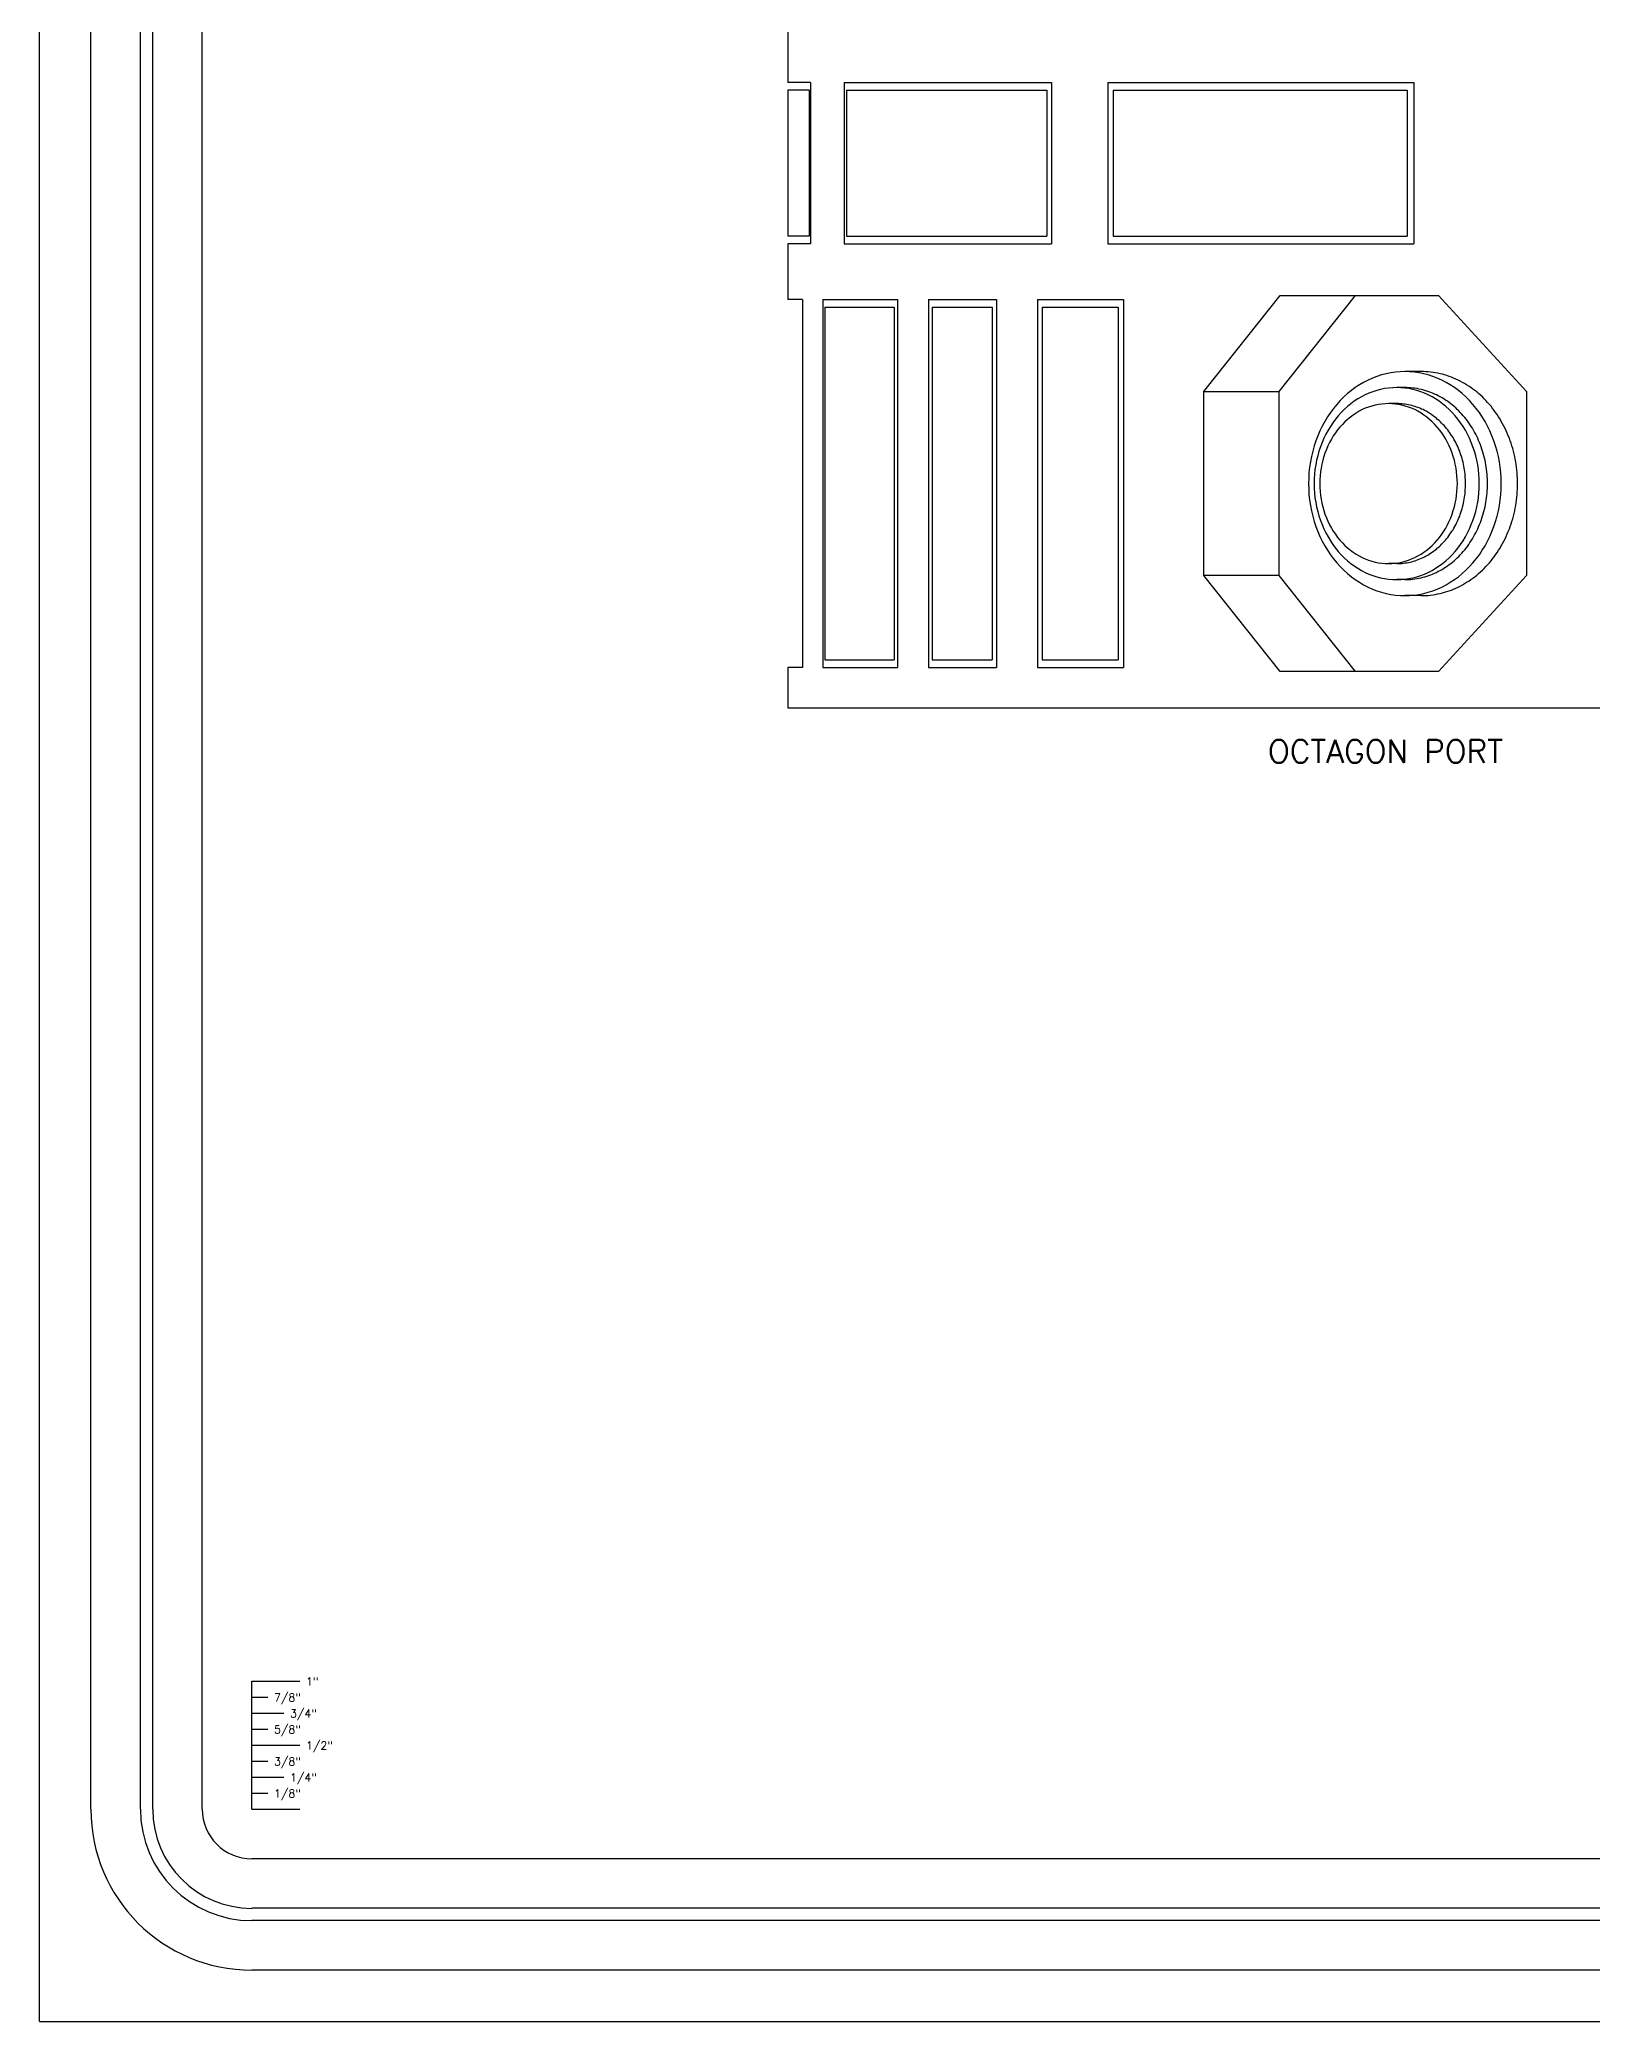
# Model space of a CAD drawing. Extents: x 0 to 54.4, y 0 to 35.2.
# Drawn here: x 0 to 12.13, y 0 to 15.48 of the extents above; entities that cross this region are included whole.
import ezdxf
from ezdxf.enums import TextEntityAlignment as Align

# ---------------------------------------------------------------- set-up
doc = ezdxf.new("R2010")
doc.units = 0
doc.layers.get('0').update_dxf_attribs({"linetype": 'CONTINUOUS'})
for name, color, linetype in [('BODY', 7, 'CONTINUOUS'), ('BODY_PANELS', 2, 'CONTINUOUS'), ('FORM', 5, 'CONTINUOUS')]:
    doc.layers.add(name, color=color, linetype=linetype)
doc.styles.get("Standard").update_dxf_attribs({"font": 'simplex.shx'})

msp = doc.modelspace()

# ---------------------------------------------------------------- linework, layer by layer
for p, q in [((0, 0), (0, 35.2)), ((1.657, 1.657), (1.657, 2.657)), ((1.657, 2.657), (2.032, 2.657)), ((1.657, 2.532), (1.782, 2.532)), ((1.657, 2.407), (1.907, 2.407)), ((1.657, 2.282), (1.782, 2.282)), ((1.657, 2.157), (2.032, 2.157)), ((1.657, 2.032), (1.782, 2.032)), ((1.657, 1.907), (1.907, 1.907)), ((1.657, 1.782), (1.782, 1.782)), ((1.657, 1.657), (2.032, 1.657)), ((0, 0), (54.4, 0))]:
    msp.add_line(p, q)
at = {"layer": 'BODY'}
for p, q in [((5.843, 15.653), (5.843, 15.147)), ((6.021, 15.147), (5.843, 15.147)), ((6.021, 15.147), (6.021, 13.887)), ((6.283, 15.147), (6.283, 13.887)), ((6.283, 15.147), (7.904, 15.147)), ((7.904, 15.147), (7.904, 13.887)), ((8.342, 15.147), (10.733, 15.147)), ((8.342, 15.147), (8.342, 13.887)), ((10.733, 15.147), (10.733, 13.887)), ((5.843, 13.887), (5.843, 13.451)), ((6.021, 13.887), (5.843, 13.887)), ((6.283, 13.887), (7.904, 13.887)), ((8.342, 13.887), (10.733, 13.887)), ((9.092, 12.732), (9.688, 13.482)), ((9.688, 13.482), (10.925, 13.482)), ((10.925, 13.482), (11.612, 12.732)), ((5.957, 13.451), (5.843, 13.451)), ((5.957, 13.451), (5.957, 10.576)), ((6.118, 13.451), (6.118, 10.576)), ((6.118, 13.451), (6.701, 13.451)), ((6.701, 13.451), (6.701, 10.576)), ((6.942, 13.451), (6.942, 10.576)), ((6.942, 13.451), (7.474, 13.451)), ((7.474, 13.451), (7.474, 10.576)), ((7.793, 13.451), (7.793, 10.576)), ((7.793, 13.451), (8.465, 13.451)), ((8.465, 13.451), (8.465, 10.576)), ((9.092, 11.295), (9.092, 12.732)), ((11.612, 12.732), (11.612, 11.295)), ((9.688, 10.545), (9.092, 11.295)), ((11.612, 11.295), (10.925, 10.545)), ((5.957, 10.576), (5.843, 10.576)), ((5.843, 10.576), (5.843, 10.262)), ((6.118, 10.576), (6.701, 10.576)), ((6.942, 10.576), (7.474, 10.576)), ((7.793, 10.576), (8.465, 10.576)), ((10.925, 10.545), (9.688, 10.545)), ((5.843, 10.262), (12.533, 10.262))]:
    msp.add_line(p, q, dxfattribs=at)
at = {"layer": 'BODY_PANELS'}
for p, q in [((6.009, 15.087), (5.843, 15.087)), ((5.843, 15.087), (5.843, 13.947)), ((6.009, 15.087), (6.009, 13.947)), ((6.302, 15.087), (7.866, 15.087)), ((6.302, 15.087), (6.302, 13.947)), ((7.866, 15.087), (7.866, 13.947)), ((8.384, 15.087), (10.68, 15.087)), ((8.384, 15.087), (8.384, 13.947)), ((10.68, 15.087), (10.68, 13.947)), ((6.009, 13.947), (5.843, 13.947)), ((6.302, 13.947), (7.866, 13.947)), ((8.384, 13.947), (10.68, 13.947)), ((9.681, 12.732), (10.277, 13.482)), ((6.133, 13.391), (6.133, 10.636)), ((6.133, 13.391), (6.675, 13.391)), ((6.675, 13.391), (6.675, 10.636)), ((6.971, 13.391), (6.971, 10.636)), ((6.971, 13.391), (7.44, 13.391)), ((7.44, 13.391), (7.44, 10.636)), ((7.83, 13.391), (7.83, 10.636)), ((7.83, 13.391), (8.423, 13.391)), ((8.423, 13.391), (8.423, 10.636)), ((10.791, 12.888), (10.663, 12.888)), ((9.092, 12.732), (9.681, 12.732)), ((9.681, 11.295), (9.681, 12.732)), ((10.663, 12.763), (10.599, 12.763)), ((10.599, 12.638), (10.535, 12.638)), ((10.599, 11.388), (10.535, 11.388)), ((9.681, 11.295), (9.092, 11.295)), ((10.277, 10.545), (9.681, 11.295)), ((10.663, 11.263), (10.599, 11.263)), ((10.791, 11.138), (10.663, 11.138)), ((6.133, 10.636), (6.675, 10.636)), ((6.971, 10.636), (7.44, 10.636)), ((7.83, 10.636), (8.423, 10.636))]:
    msp.add_line(p, q, dxfattribs=at)
for points in [[(10.663, 12.888, 0), (10.626, 12.887, 0), (10.589, 12.884, 0), (10.553, 12.879, 0), (10.516, 12.871, 0), (10.48, 12.862, 0), (10.445, 12.851, 0), (10.41, 12.837, 0), (10.375, 12.822, 0), (10.341, 12.804, 0), (10.308, 12.785, 0), (10.276, 12.764, 0), (10.245, 12.741, 0), (10.215, 12.716, 0), (10.186, 12.69, 0), (10.158, 12.662, 0), (10.131, 12.632, 0), (10.106, 12.601, 0), (10.081, 12.568, 0), (10.059, 12.534, 0), (10.037, 12.499, 0), (10.018, 12.463, 0), (9.999, 12.426, 0), (9.983, 12.387, 0), (9.968, 12.348, 0), (9.955, 12.308, 0), (9.943, 12.267, 0), (9.933, 12.226, 0), (9.925, 12.184, 0), (9.919, 12.142, 0), (9.914, 12.099, 0), (9.912, 12.056, 0), (9.911, 12.013, 0), (9.912, 11.97, 0), (9.914, 11.927, 0), (9.919, 11.885, 0), (9.925, 11.842, 0), (9.933, 11.8, 0), (9.943, 11.759, 0), (9.955, 11.718, 0), (9.968, 11.678, 0), (9.983, 11.639, 0), (9.999, 11.601, 0), (10.018, 11.563, 0), (10.037, 11.527, 0), (10.059, 11.492, 0), (10.081, 11.458, 0), (10.106, 11.425, 0), (10.131, 11.394, 0), (10.158, 11.365, 0), (10.186, 11.337, 0), (10.215, 11.31, 0), (10.245, 11.286, 0), (10.276, 11.263, 0), (10.308, 11.242, 0), (10.341, 11.222, 0), (10.375, 11.205, 0), (10.41, 11.189, 0), (10.445, 11.176, 0), (10.48, 11.164, 0), (10.516, 11.155, 0), (10.553, 11.148, 0), (10.589, 11.142, 0), (10.626, 11.139, 0), (10.663, 11.138, 0), (10.7, 11.139, 0), (10.737, 11.142, 0), (10.774, 11.148, 0), (10.81, 11.155, 0), (10.846, 11.164, 0), (10.882, 11.176, 0), (10.916, 11.189, 0), (10.951, 11.205, 0), (10.985, 11.222, 0), (11.018, 11.242, 0), (11.05, 11.263, 0), (11.081, 11.286, 0), (11.111, 11.31, 0), (11.14, 11.337, 0), (11.168, 11.365, 0), (11.195, 11.394, 0), (11.221, 11.425, 0), (11.245, 11.458, 0), (11.267, 11.492, 0), (11.289, 11.527, 0), (11.308, 11.563, 0), (11.327, 11.601, 0), (11.343, 11.639, 0), (11.358, 11.678, 0), (11.371, 11.718, 0), (11.383, 11.759, 0), (11.393, 11.8, 0), (11.401, 11.842, 0), (11.407, 11.885, 0), (11.412, 11.927, 0), (11.415, 11.97, 0), (11.415, 12.013, 0), (11.415, 12.056, 0), (11.412, 12.099, 0), (11.407, 12.142, 0), (11.401, 12.184, 0), (11.393, 12.226, 0), (11.383, 12.267, 0), (11.371, 12.308, 0), (11.358, 12.348, 0), (11.343, 12.387, 0), (11.327, 12.426, 0), (11.308, 12.463, 0), (11.289, 12.499, 0), (11.267, 12.534, 0), (11.245, 12.568, 0), (11.221, 12.601, 0), (11.195, 12.632, 0), (11.168, 12.662, 0), (11.14, 12.69, 0), (11.111, 12.716, 0), (11.081, 12.741, 0), (11.05, 12.764, 0), (11.018, 12.785, 0), (10.985, 12.804, 0), (10.951, 12.822, 0), (10.916, 12.837, 0), (10.882, 12.851, 0), (10.846, 12.862, 0), (10.81, 12.871, 0), (10.774, 12.879, 0), (10.737, 12.884, 0), (10.7, 12.887, 0), (10.663, 12.888, 0)], [(10.791, 11.138, 0), (10.809, 11.138, 0), (10.828, 11.139, 0), (10.846, 11.14, 0), (10.864, 11.142, 0), (10.883, 11.145, 0), (10.901, 11.148, 0), (10.919, 11.151, 0), (10.938, 11.155, 0), (10.956, 11.159, 0), (10.973, 11.164, 0), (10.991, 11.17, 0), (11.009, 11.176, 0), (11.027, 11.182, 0), (11.044, 11.189, 0), (11.062, 11.197, 0), (11.079, 11.205, 0), (11.096, 11.213, 0), (11.112, 11.222, 0), (11.129, 11.232, 0), (11.145, 11.242, 0), (11.162, 11.252, 0), (11.178, 11.263, 0), (11.193, 11.274, 0), (11.209, 11.286, 0), (11.224, 11.298, 0), (11.239, 11.31, 0), (11.254, 11.323, 0), (11.268, 11.337, 0), (11.282, 11.351, 0), (11.296, 11.365, 0), (11.309, 11.379, 0), (11.323, 11.394, 0), (11.336, 11.41, 0), (11.348, 11.425, 0), (11.36, 11.442, 0), (11.372, 11.458, 0), (11.384, 11.475, 0), (11.395, 11.492, 0), (11.406, 11.509, 0), (11.416, 11.527, 0), (11.426, 11.545, 0), (11.436, 11.563, 0), (11.445, 11.582, 0), (11.454, 11.601, 0), (11.463, 11.62, 0), (11.471, 11.639, 0), (11.479, 11.659, 0), (11.486, 11.678, 0), (11.493, 11.698, 0), (11.499, 11.718, 0), (11.505, 11.739, 0), (11.511, 11.759, 0), (11.516, 11.78, 0), (11.521, 11.8, 0), (11.525, 11.821, 0), (11.529, 11.842, 0), (11.532, 11.864, 0), (11.535, 11.885, 0), (11.537, 11.906, 0), (11.54, 11.927, 0), (11.541, 11.949, 0), (11.542, 11.97, 0), (11.543, 11.992, 0), (11.543, 12.013, 0), (11.543, 12.035, 0), (11.542, 12.056, 0), (11.541, 12.078, 0), (11.54, 12.099, 0), (11.537, 12.12, 0), (11.535, 12.142, 0), (11.532, 12.163, 0), (11.529, 12.184, 0), (11.525, 12.205, 0), (11.521, 12.226, 0), (11.516, 12.246, 0), (11.511, 12.267, 0), (11.505, 12.288, 0), (11.499, 12.308, 0), (11.493, 12.328, 0), (11.486, 12.348, 0), (11.479, 12.368, 0), (11.471, 12.387, 0), (11.463, 12.407, 0), (11.454, 12.426, 0), (11.445, 12.444, 0), (11.436, 12.463, 0), (11.426, 12.481, 0), (11.416, 12.499, 0), (11.406, 12.517, 0), (11.395, 12.534, 0), (11.384, 12.552, 0), (11.372, 12.568, 0), (11.36, 12.585, 0), (11.348, 12.601, 0), (11.336, 12.617, 0), (11.323, 12.632, 0), (11.309, 12.647, 0), (11.296, 12.662, 0), (11.282, 12.676, 0), (11.268, 12.69, 0), (11.254, 12.703, 0), (11.239, 12.716, 0), (11.224, 12.729, 0), (11.209, 12.741, 0), (11.193, 12.752, 0), (11.178, 12.764, 0), (11.162, 12.774, 0), (11.145, 12.785, 0), (11.129, 12.795, 0), (11.112, 12.804, 0), (11.096, 12.813, 0), (11.079, 12.822, 0), (11.062, 12.829, 0), (11.044, 12.837, 0), (11.027, 12.844, 0), (11.009, 12.851, 0), (10.991, 12.857, 0), (10.973, 12.862, 0), (10.956, 12.867, 0), (10.938, 12.871, 0), (10.919, 12.875, 0), (10.901, 12.879, 0), (10.883, 12.882, 0), (10.864, 12.884, 0), (10.846, 12.886, 0), (10.828, 12.887, 0), (10.809, 12.888, 0), (10.791, 12.888, 0)], [(10.599, 11.263, 0), (10.631, 11.264, 0), (10.662, 11.267, 0), (10.694, 11.271, 0), (10.725, 11.278, 0), (10.756, 11.286, 0), (10.787, 11.296, 0), (10.816, 11.307, 0), (10.846, 11.32, 0), (10.875, 11.335, 0), (10.903, 11.352, 0), (10.931, 11.37, 0), (10.958, 11.39, 0), (10.983, 11.411, 0), (11.008, 11.433, 0), (11.032, 11.457, 0), (11.055, 11.483, 0), (11.077, 11.509, 0), (11.098, 11.537, 0), (11.117, 11.566, 0), (11.136, 11.597, 0), (11.152, 11.628, 0), (11.168, 11.66, 0), (11.182, 11.693, 0), (11.195, 11.726, 0), (11.207, 11.761, 0), (11.216, 11.795, 0), (11.225, 11.831, 0), (11.232, 11.867, 0), (11.237, 11.903, 0), (11.241, 11.94, 0), (11.243, 11.976, 0), (11.244, 12.013, 0), (11.243, 12.05, 0), (11.241, 12.087, 0), (11.237, 12.123, 0), (11.232, 12.159, 0), (11.225, 12.195, 0), (11.216, 12.231, 0), (11.207, 12.266, 0), (11.195, 12.3, 0), (11.182, 12.334, 0), (11.168, 12.367, 0), (11.152, 12.399, 0), (11.136, 12.43, 0), (11.117, 12.46, 0), (11.098, 12.489, 0), (11.077, 12.517, 0), (11.055, 12.543, 0), (11.032, 12.569, 0), (11.008, 12.593, 0), (10.983, 12.616, 0), (10.958, 12.637, 0), (10.931, 12.656, 0), (10.903, 12.675, 0), (10.875, 12.691, 0), (10.846, 12.706, 0), (10.816, 12.719, 0), (10.787, 12.731, 0), (10.756, 12.741, 0), (10.725, 12.749, 0), (10.694, 12.755, 0), (10.662, 12.759, 0), (10.631, 12.762, 0), (10.599, 12.763, 0), (10.568, 12.762, 0), (10.536, 12.759, 0), (10.505, 12.755, 0), (10.473, 12.749, 0), (10.443, 12.741, 0), (10.412, 12.731, 0), (10.382, 12.719, 0), (10.352, 12.706, 0), (10.323, 12.691, 0), (10.295, 12.675, 0), (10.268, 12.656, 0), (10.241, 12.637, 0), (10.215, 12.616, 0), (10.19, 12.593, 0), (10.166, 12.569, 0), (10.143, 12.543, 0), (10.121, 12.517, 0), (10.101, 12.489, 0), (10.081, 12.46, 0), (10.063, 12.43, 0), (10.046, 12.399, 0), (10.03, 12.367, 0), (10.016, 12.334, 0), (10.003, 12.3, 0), (9.992, 12.266, 0), (9.982, 12.231, 0), (9.974, 12.195, 0), (9.967, 12.159, 0), (9.961, 12.123, 0), (9.957, 12.087, 0), (9.955, 12.05, 0), (9.954, 12.013, 0), (9.955, 11.976, 0), (9.957, 11.94, 0), (9.961, 11.903, 0), (9.967, 11.867, 0), (9.974, 11.831, 0), (9.982, 11.795, 0), (9.992, 11.761, 0), (10.003, 11.726, 0), (10.016, 11.693, 0), (10.03, 11.66, 0), (10.046, 11.628, 0), (10.063, 11.597, 0), (10.081, 11.566, 0), (10.101, 11.537, 0), (10.121, 11.509, 0), (10.143, 11.483, 0), (10.166, 11.457, 0), (10.19, 11.433, 0), (10.215, 11.411, 0), (10.241, 11.39, 0), (10.268, 11.37, 0), (10.295, 11.352, 0), (10.323, 11.335, 0), (10.352, 11.32, 0), (10.382, 11.307, 0), (10.412, 11.296, 0), (10.443, 11.286, 0), (10.473, 11.278, 0), (10.505, 11.271, 0), (10.536, 11.267, 0), (10.568, 11.264, 0), (10.599, 11.263, 0)], [(10.663, 11.263, 0), (10.679, 11.263, 0), (10.695, 11.264, 0), (10.71, 11.265, 0), (10.726, 11.267, 0), (10.742, 11.269, 0), (10.758, 11.271, 0), (10.773, 11.274, 0), (10.789, 11.278, 0), (10.804, 11.281, 0), (10.82, 11.286, 0), (10.835, 11.29, 0), (10.85, 11.296, 0), (10.865, 11.301, 0), (10.88, 11.307, 0), (10.895, 11.313, 0), (10.91, 11.32, 0), (10.924, 11.328, 0), (10.939, 11.335, 0), (10.953, 11.343, 0), (10.967, 11.352, 0), (10.981, 11.361, 0), (10.995, 11.37, 0), (11.008, 11.38, 0), (11.021, 11.39, 0), (11.034, 11.4, 0), (11.047, 11.411, 0), (11.06, 11.422, 0), (11.072, 11.433, 0), (11.084, 11.445, 0), (11.096, 11.457, 0), (11.108, 11.47, 0), (11.119, 11.483, 0), (11.13, 11.496, 0), (11.141, 11.509, 0), (11.151, 11.523, 0), (11.162, 11.537, 0), (11.171, 11.552, 0), (11.181, 11.566, 0), (11.19, 11.581, 0), (11.199, 11.597, 0), (11.208, 11.612, 0), (11.216, 11.628, 0), (11.224, 11.643, 0), (11.232, 11.66, 0), (11.239, 11.676, 0), (11.246, 11.693, 0), (11.253, 11.709, 0), (11.259, 11.726, 0), (11.265, 11.743, 0), (11.27, 11.761, 0), (11.275, 11.778, 0), (11.28, 11.795, 0), (11.285, 11.813, 0), (11.289, 11.831, 0), (11.292, 11.849, 0), (11.296, 11.867, 0), (11.299, 11.885, 0), (11.301, 11.903, 0), (11.303, 11.921, 0), (11.305, 11.94, 0), (11.306, 11.958, 0), (11.307, 11.976, 0), (11.308, 11.995, 0), (11.308, 12.013, 0), (11.308, 12.032, 0), (11.307, 12.05, 0), (11.306, 12.068, 0), (11.305, 12.087, 0), (11.303, 12.105, 0), (11.301, 12.123, 0), (11.299, 12.141, 0), (11.296, 12.159, 0), (11.292, 12.178, 0), (11.289, 12.195, 0), (11.285, 12.213, 0), (11.28, 12.231, 0), (11.275, 12.248, 0), (11.27, 12.266, 0), (11.265, 12.283, 0), (11.259, 12.3, 0), (11.253, 12.317, 0), (11.246, 12.334, 0), (11.239, 12.35, 0), (11.232, 12.367, 0), (11.224, 12.383, 0), (11.216, 12.399, 0), (11.208, 12.414, 0), (11.199, 12.43, 0), (11.19, 12.445, 0), (11.181, 12.46, 0), (11.171, 12.475, 0), (11.162, 12.489, 0), (11.151, 12.503, 0), (11.141, 12.517, 0), (11.13, 12.53, 0), (11.119, 12.543, 0), (11.108, 12.556, 0), (11.096, 12.569, 0), (11.084, 12.581, 0), (11.072, 12.593, 0), (11.06, 12.604, 0), (11.047, 12.616, 0), (11.034, 12.626, 0), (11.021, 12.637, 0), (11.008, 12.647, 0), (10.995, 12.656, 0), (10.981, 12.666, 0), (10.967, 12.675, 0), (10.953, 12.683, 0), (10.939, 12.691, 0), (10.924, 12.699, 0), (10.91, 12.706, 0), (10.895, 12.713, 0), (10.88, 12.719, 0), (10.865, 12.725, 0), (10.85, 12.731, 0), (10.835, 12.736, 0), (10.82, 12.741, 0), (10.804, 12.745, 0), (10.789, 12.749, 0), (10.773, 12.752, 0), (10.758, 12.755, 0), (10.742, 12.758, 0), (10.726, 12.759, 0), (10.71, 12.761, 0), (10.695, 12.762, 0), (10.679, 12.763, 0), (10.663, 12.763, 0)], [(10.536, 12.638, 0), (10.509, 12.637, 0), (10.483, 12.635, 0), (10.457, 12.631, 0), (10.431, 12.626, 0), (10.405, 12.619, 0), (10.379, 12.611, 0), (10.354, 12.602, 0), (10.33, 12.591, 0), (10.306, 12.578, 0), (10.282, 12.564, 0), (10.259, 12.549, 0), (10.237, 12.533, 0), (10.215, 12.515, 0), (10.194, 12.496, 0), (10.175, 12.476, 0), (10.155, 12.455, 0), (10.137, 12.433, 0), (10.12, 12.41, 0), (10.104, 12.386, 0), (10.089, 12.36, 0), (10.075, 12.335, 0), (10.062, 12.308, 0), (10.05, 12.28, 0), (10.039, 12.252, 0), (10.029, 12.224, 0), (10.021, 12.195, 0), (10.014, 12.165, 0), (10.008, 12.135, 0), (10.004, 12.105, 0), (10.001, 12.074, 0), (9.999, 12.044, 0), (9.998, 12.013, 0), (9.999, 11.982, 0), (10.001, 11.952, 0), (10.004, 11.921, 0), (10.008, 11.891, 0), (10.014, 11.861, 0), (10.021, 11.832, 0), (10.029, 11.803, 0), (10.039, 11.774, 0), (10.05, 11.746, 0), (10.062, 11.719, 0), (10.075, 11.692, 0), (10.089, 11.666, 0), (10.104, 11.641, 0), (10.12, 11.617, 0), (10.137, 11.593, 0), (10.155, 11.571, 0), (10.175, 11.55, 0), (10.194, 11.53, 0), (10.215, 11.511, 0), (10.237, 11.493, 0), (10.259, 11.477, 0), (10.282, 11.462, 0), (10.306, 11.448, 0), (10.33, 11.436, 0), (10.354, 11.425, 0), (10.379, 11.415, 0), (10.405, 11.407, 0), (10.431, 11.4, 0), (10.457, 11.395, 0), (10.483, 11.391, 0), (10.509, 11.389, 0), (10.536, 11.388, 0), (10.562, 11.389, 0), (10.588, 11.391, 0), (10.614, 11.395, 0), (10.64, 11.4, 0), (10.666, 11.407, 0), (10.691, 11.415, 0), (10.716, 11.425, 0), (10.741, 11.436, 0), (10.765, 11.448, 0), (10.789, 11.462, 0), (10.812, 11.477, 0), (10.834, 11.493, 0), (10.856, 11.511, 0), (10.876, 11.53, 0), (10.896, 11.55, 0), (10.915, 11.571, 0), (10.934, 11.593, 0), (10.951, 11.617, 0), (10.967, 11.641, 0), (10.982, 11.666, 0), (10.996, 11.692, 0), (11.009, 11.719, 0), (11.021, 11.746, 0), (11.032, 11.774, 0), (11.041, 11.803, 0), (11.05, 11.832, 0), (11.057, 11.861, 0), (11.063, 11.891, 0), (11.067, 11.921, 0), (11.07, 11.952, 0), (11.072, 11.982, 0), (11.073, 12.013, 0), (11.072, 12.044, 0), (11.07, 12.074, 0), (11.067, 12.105, 0), (11.063, 12.135, 0), (11.057, 12.165, 0), (11.05, 12.195, 0), (11.041, 12.224, 0), (11.032, 12.252, 0), (11.021, 12.28, 0), (11.009, 12.308, 0), (10.996, 12.335, 0), (10.982, 12.36, 0), (10.967, 12.386, 0), (10.951, 12.41, 0), (10.934, 12.433, 0), (10.915, 12.455, 0), (10.896, 12.476, 0), (10.876, 12.496, 0), (10.856, 12.515, 0), (10.834, 12.533, 0), (10.812, 12.549, 0), (10.789, 12.564, 0), (10.765, 12.578, 0), (10.741, 12.591, 0), (10.716, 12.602, 0), (10.691, 12.611, 0), (10.666, 12.619, 0), (10.64, 12.626, 0), (10.614, 12.631, 0), (10.588, 12.635, 0), (10.562, 12.637, 0), (10.536, 12.638, 0)], [(10.599, 11.388, 0), (10.612, 11.388, 0), (10.626, 11.389, 0), (10.639, 11.39, 0), (10.652, 11.391, 0), (10.665, 11.393, 0), (10.678, 11.395, 0), (10.691, 11.397, 0), (10.704, 11.4, 0), (10.717, 11.403, 0), (10.73, 11.407, 0), (10.743, 11.411, 0), (10.755, 11.415, 0), (10.768, 11.42, 0), (10.78, 11.425, 0), (10.793, 11.43, 0), (10.805, 11.436, 0), (10.817, 11.442, 0), (10.829, 11.448, 0), (10.841, 11.455, 0), (10.853, 11.462, 0), (10.864, 11.469, 0), (10.876, 11.477, 0), (10.887, 11.485, 0), (10.898, 11.493, 0), (10.909, 11.502, 0), (10.919, 11.511, 0), (10.93, 11.52, 0), (10.94, 11.53, 0), (10.95, 11.54, 0), (10.96, 11.55, 0), (10.97, 11.56, 0), (10.979, 11.571, 0), (10.989, 11.582, 0), (10.998, 11.593, 0), (11.006, 11.605, 0), (11.015, 11.617, 0), (11.023, 11.629, 0), (11.031, 11.641, 0), (11.039, 11.653, 0), (11.046, 11.666, 0), (11.053, 11.679, 0), (11.06, 11.692, 0), (11.067, 11.705, 0), (11.073, 11.719, 0), (11.079, 11.732, 0), (11.085, 11.746, 0), (11.091, 11.76, 0), (11.096, 11.774, 0), (11.101, 11.788, 0), (11.105, 11.803, 0), (11.11, 11.817, 0), (11.114, 11.832, 0), (11.117, 11.847, 0), (11.121, 11.861, 0), (11.124, 11.876, 0), (11.126, 11.891, 0), (11.129, 11.906, 0), (11.131, 11.921, 0), (11.133, 11.937, 0), (11.134, 11.952, 0), (11.135, 11.967, 0), (11.136, 11.982, 0), (11.136, 11.998, 0), (11.137, 12.013, 0), (11.136, 12.028, 0), (11.136, 12.044, 0), (11.135, 12.059, 0), (11.134, 12.074, 0), (11.133, 12.09, 0), (11.131, 12.105, 0), (11.129, 12.12, 0), (11.126, 12.135, 0), (11.124, 12.15, 0), (11.121, 12.165, 0), (11.117, 12.18, 0), (11.114, 12.195, 0), (11.11, 12.209, 0), (11.105, 12.224, 0), (11.101, 12.238, 0), (11.096, 12.252, 0), (11.091, 12.266, 0), (11.085, 12.28, 0), (11.079, 12.294, 0), (11.073, 12.308, 0), (11.067, 12.321, 0), (11.06, 12.335, 0), (11.053, 12.348, 0), (11.046, 12.36, 0), (11.039, 12.373, 0), (11.031, 12.386, 0), (11.023, 12.398, 0), (11.015, 12.41, 0), (11.006, 12.421, 0), (10.998, 12.433, 0), (10.989, 12.444, 0), (10.979, 12.455, 0), (10.97, 12.466, 0), (10.96, 12.476, 0), (10.95, 12.486, 0), (10.94, 12.496, 0), (10.93, 12.506, 0), (10.919, 12.515, 0), (10.909, 12.524, 0), (10.898, 12.533, 0), (10.887, 12.541, 0), (10.876, 12.549, 0), (10.864, 12.557, 0), (10.853, 12.564, 0), (10.841, 12.571, 0), (10.829, 12.578, 0), (10.817, 12.585, 0), (10.805, 12.591, 0), (10.793, 12.596, 0), (10.78, 12.602, 0), (10.768, 12.607, 0), (10.755, 12.611, 0), (10.743, 12.616, 0), (10.73, 12.619, 0), (10.717, 12.623, 0), (10.704, 12.626, 0), (10.691, 12.629, 0), (10.678, 12.631, 0), (10.665, 12.633, 0), (10.652, 12.635, 0), (10.639, 12.636, 0), (10.626, 12.637, 0), (10.612, 12.638, 0), (10.599, 12.638, 0)]]:
    msp.add_polyline3d(points, dxfattribs=at)
at = {"layer": 'FORM'}
for p, q in [((0.4, 1.657), (0.4, 31.543)), ((0.787, 1.657), (0.787, 31.543)), ((0.884, 1.657), (0.884, 31.543)), ((1.27, 1.657), (1.27, 31.543)), ((52.743, 1.27), (1.657, 1.27)), ((52.743, 0.884), (1.657, 0.884)), ((52.743, 0.787), (1.657, 0.787)), ((52.743, 0.4), (1.657, 0.4))]:
    msp.add_line(p, q, dxfattribs=at)
for radius in [1.257, 0.87, 0.774, 0.387]:
    msp.add_arc((1.657, 1.657), radius, 180, 270, dxfattribs=at)

# ---------------------------------------------------------------- texts
for s, p in [('1"', (2.081, 2.624)), ('7/8"', (1.831, 2.499)), ('5/8"', (1.831, 2.249)), ('3/4"', (1.956, 2.374)), ('1/2"', (2.081, 2.124)), ('3/8"', (1.831, 1.999)), ('1/4"', (1.956, 1.874)), ('1/8"', (1.831, 1.749))]:
    msp.add_text(s, height=0.0625).set_placement(p)
at = {"layer": 'BODY_PANELS'}
msp.add_text('OCTAGON PORT', height=0.18, dxfattribs=at).set_placement((10.512, 9.832), align=Align.CENTER)

doc.saveas('drawing.dxf')
